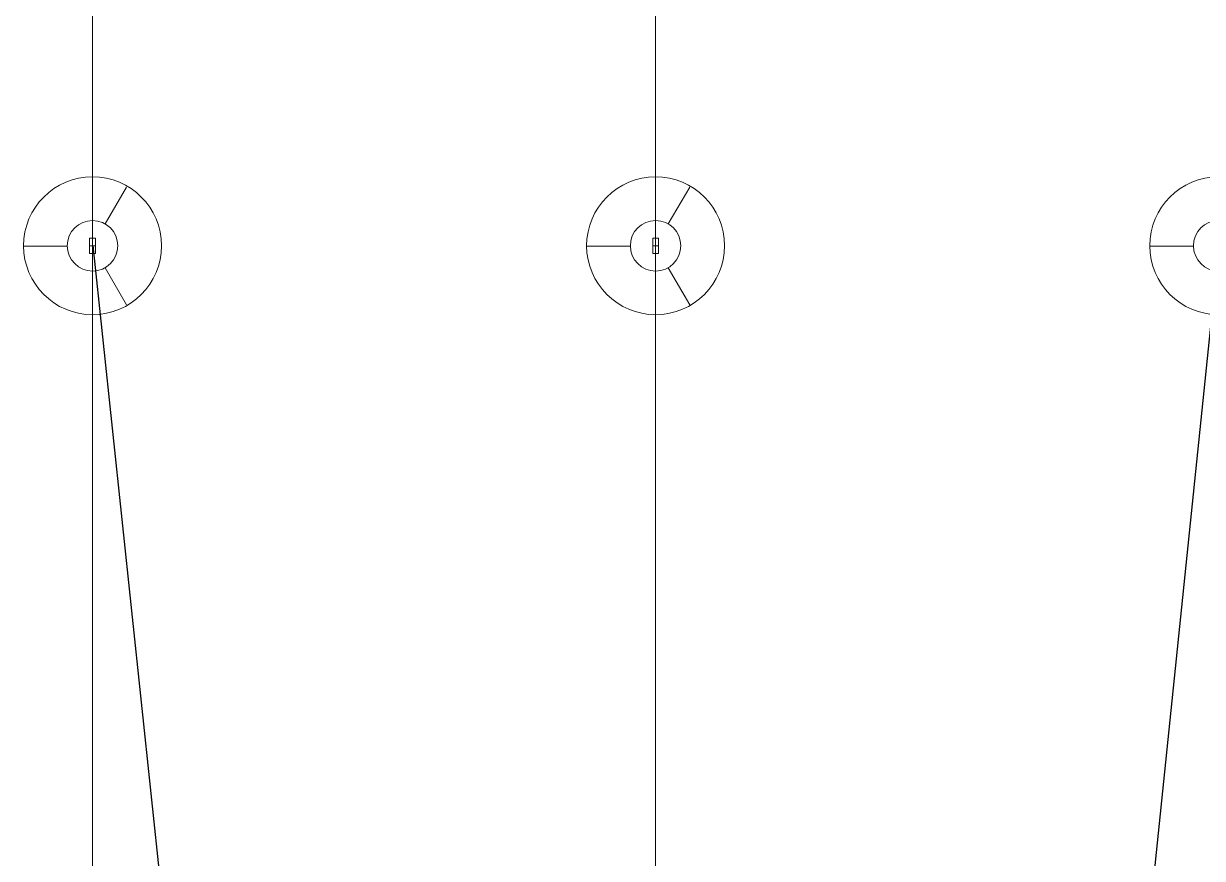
# Model space of a CAD drawing. Header units: millimetres. Extents: x 37084 to 180780, y -153145 to -16322.
# Drawn here: x 68690 to 77065, y -112099 to -106167 of the extents above; entities that cross this region are included whole.
import ezdxf

# ---------------------------------------------------------------- set-up
doc = ezdxf.new("R2010")
doc.units = ezdxf.units.MM
doc.header["$MEASUREMENT"] = 0
doc.layers.add('00', color=5, linetype='Continuous', lineweight=9)
doc.layers.add('1_Day dan', color=5, linetype='Continuous')

# ---------------------------------------------------------------- blocks, each defined once
blk = doc.blocks.new('CSV220')
at = {"color": 0, "linetype": 'ByBlock', "lineweight": -2}
for p, q in [((532542, 22391.6), (532280.4, 22543.7)), ((532852.8, 22390.6), (533116.2, 22543.7)), ((532641.9, 22321.5), (532642.6, 22322.2)), ((532641.9, 22281.5), (532641.9, 22321.5)), ((532641.9, 22281.5), (532642.6, 22280.8)), ((532642.6, 22322.2), (532751.6, 22322.2)), ((532642.6, 22280.8), (532751.6, 22280.8)), ((532697.1, 22322.2), (532697.1, 22280.8)), ((532751.6, 22322.2), (532752.3, 22321.5)), ((532751.6, 22280.8), (532752.3, 22281.5)), ((532752.3, 22281.5), (532752.3, 22321.5)), ((532699.5, 22122.1), (532699.5, 21815.6))]:
    blk.add_line(p, q, dxfattribs=at)
for radius in [489.9, 179.4]:
    blk.add_circle((532697.1, 22301.5), radius, dxfattribs=at)
blk = doc.blocks.new('LT220')
at = {"layer": '1_Day dan', "color": 0, "linetype": 'ByBlock', "lineweight": -2, "ltscale": 4500}
for p, q in [((480931.6, -12361.6), (480931.4, 49096)), ((484931.4, 49096), (484931.6, -12360.9))]:
    blk.add_line(p, q, dxfattribs=at)
at = {"color": 0, "linetype": 'ByBlock', "lineweight": -2, "rotation": 270}
for p in [(458629.9, 530254.5), (462629.9, 530254.5), (466629.9, 530254.5)]:
    blk.add_blockref('CSV220', p, dxfattribs=at)

msp = doc.modelspace()

# ---------------------------------------------------------------- linework, layer by layer
at = {"layer": '1_Day dan'}
for p, q in [((69966.5, -115120.6, 0), (69183.9, -107744.6, 0)), ((76415.2, -115181, 0), (77183.5, -107744.6, 0))]:
    msp.add_line(p, q, dxfattribs=at)

# ---------------------------------------------------------------- block references
at = {"layer": '00', "lineweight": 20, "ltscale": 4500}
msp.add_blockref('LT220', (-411751.6, -105303.5, 0), dxfattribs=at)

doc.saveas('drawing.dxf')
